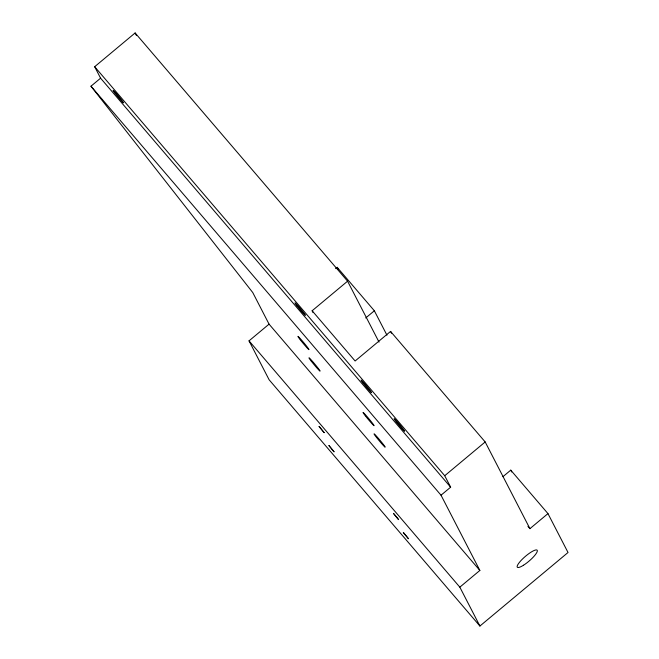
<?xml version="1.0" encoding="UTF-8"?>
<svg xmlns="http://www.w3.org/2000/svg" width="659" height="659" viewBox="0 0 659 659"><rect width="100%" height="100%" fill="white"/><g stroke="black" fill="none" stroke-linecap="round" stroke-linejoin="round"><path stroke-width="0.99" d="M502.916 476.688L510.758 470.147L547.959 513.608L568.025 552.497L479.909 626.05L459.834 587.161L479.859 570.447L441.028 495.206L450.641 487.182L100.588 78.182L94.674 66.716L135.128 32.95L347.581 281.187L379.024 342.103M479.859 570.447L269.061 324.146L252.751 292.538L90.975 86.205L100.588 78.182M479.909 626.05L269.103 379.749L249.028 340.86L269.061 324.146M335.588 268.617L337.153 267.307L374.353 310.776L386.957 335.192M313.074 312.588L312.135 310.768L347.581 281.187M365.729 317.967L374.353 310.776M547.959 513.608L529.927 528.658L485.181 441.958L390.565 331.411L355.119 361L312.135 310.768M450.641 487.182L444.726 475.724L485.181 441.958M527.933 526.327L529.927 528.658M94.674 66.716L444.726 475.724M90.975 86.205L441.028 495.206M249.028 340.86L459.834 587.161M510.758 470.147L511.689 471.959M390.565 331.411L391.504 333.232M337.153 267.307L338.083 269.119M135.128 32.95L136.487 35.594M319.096 426.48L324.162 432.658L319.096 426.48M328.956 445.583L334.022 451.761L328.956 445.583M393.497 513.41L398.563 519.589L393.497 513.41M403.357 532.513L408.423 538.691L403.357 532.513M523.46 565.257A13.065 2.99 -40.6 0 0 537.266 550.356A13.065 2.99 -40.6 0 0 521.022 560.529A13.065 2.99 -40.6 0 0 523.46 565.257M115.267 93.529A8.163 0.428 50.2 0 0 123.513 102.87A8.163 0.428 50.2 0 0 116.108 93.38A8.163 0.428 50.2 0 0 115.267 93.529M297.135 306.031A8.163 0.428 50.2 0 0 305.381 315.364A8.163 0.428 50.2 0 0 297.975 305.883A8.163 0.428 50.2 0 0 297.135 306.031M363.266 383.299A8.163 0.428 50.2 0 0 371.519 392.632A8.163 0.428 50.2 0 0 364.114 383.151A8.163 0.428 50.2 0 0 363.266 383.299M396.331 421.933A8.163 0.428 50.2 0 0 404.585 431.274A8.163 0.428 50.2 0 0 397.179 421.785A8.163 0.428 50.2 0 0 396.331 421.933M365.35 415.813A8.641 0.453 50.2 0 0 374.081 425.698A8.641 0.453 50.2 0 0 366.239 415.656A8.641 0.453 50.2 0 0 365.35 415.813M300.257 339.764A8.641 0.453 50.2 0 0 308.989 349.641A8.641 0.453 50.2 0 0 301.147 339.607A8.641 0.453 50.2 0 0 300.257 339.764M376.437 437.304A8.641 0.453 50.2 0 0 385.169 447.181A8.641 0.453 50.2 0 0 377.335 437.148A8.641 0.453 50.2 0 0 376.437 437.304M311.345 361.247A8.641 0.453 50.2 0 0 320.076 371.132A8.641 0.453 50.2 0 0 312.242 361.091A8.641 0.453 50.2 0 0 311.345 361.247"/></g></svg>
